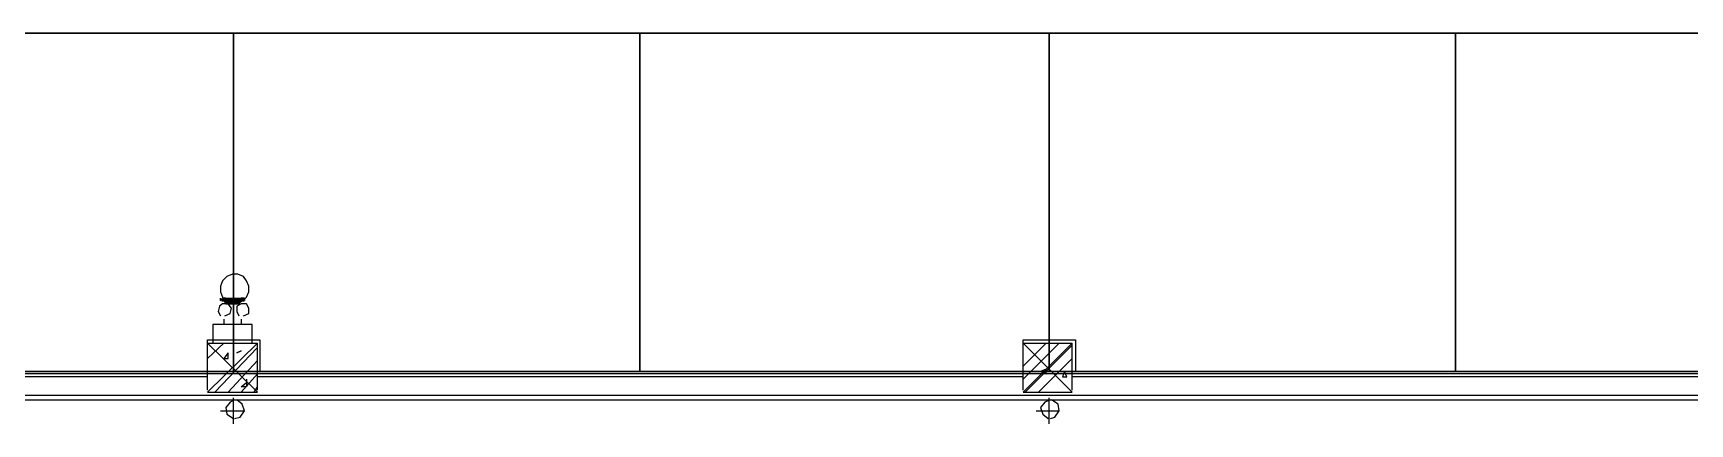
# Model space of a CAD drawing. Header units: millimetres. Extents: x 5 to 415, y 48 to 251.
# Drawn here: x 298.97 to 325.73, y 70.87 to 77.19 of the extents above; entities that cross this region are included whole.
import ezdxf

# ---------------------------------------------------------------- set-up
doc = ezdxf.new("R2010")
doc.units = ezdxf.units.MM
doc.layers.add('H', color=7, linetype='Continuous')
doc.layers.add('P', color=7, linetype='Continuous')

msp = doc.modelspace()

# ---------------------------------------------------------------- hatches: boundary and pattern name
at = {"layer": 'H', "linetype": 'Continuous'}
for points in [[(302.013, 72.849), (302.013, 72.902), (302.048, 72.902), (302.013, 72.849)], [(302.013, 72.849), (302.048, 72.902), (302.048, 72.849), (302.013, 72.849)], [(302.048, 72.849), (302.048, 72.902), (302.084, 72.902), (302.084, 72.813), (302.048, 72.849)], [(302.084, 72.813), (302.084, 72.902), (302.137, 72.902), (302.137, 72.813), (302.084, 72.813)], [(302.137, 72.813), (302.137, 72.902), (302.172, 72.902), (302.172, 72.813), (302.137, 72.813)], [(302.172, 72.813), (302.172, 72.902), (302.225, 72.902), (302.225, 72.813), (302.172, 72.813)], [(302.225, 72.813), (302.225, 72.902), (302.26, 72.902), (302.26, 72.813), (302.225, 72.813)], [(302.26, 72.813), (302.26, 72.902), (302.295, 72.902), (302.295, 72.813), (302.26, 72.813)], [(302.295, 72.813), (302.295, 72.902), (302.348, 72.902), (302.348, 72.849), (302.295, 72.813)], [(302.348, 72.849), (302.348, 72.902), (302.383, 72.902), (302.383, 72.849), (302.348, 72.849)]]:
    msp.add_hatch(color=256, dxfattribs=at).paths.add_polyline_path(points)

# ---------------------------------------------------------------- linework, layer by layer
at = {"layer": 'P'}
for points in [[(295.61, 77.188), (302.207, 77.188)], [(302.207, 77.188), (295.61, 77.188)], [(302.207, 77.188), (302.207, 71.72)], [(302.207, 71.72), (302.207, 77.188)], [(302.207, 71.72), (302.207, 77.188)], [(302.207, 77.188), (308.769, 77.188)], [(308.769, 77.188), (302.207, 77.188)], [(302.207, 77.188), (302.207, 71.72)], [(308.769, 77.188), (308.769, 71.72)], [(308.769, 71.72), (308.769, 77.188)], [(308.769, 71.72), (308.769, 77.188)], [(308.769, 77.188), (315.383, 77.188)], [(315.383, 77.188), (308.769, 77.188)], [(308.769, 77.188), (308.769, 71.72)], [(315.383, 77.188), (315.383, 71.72)], [(315.383, 71.72), (315.383, 77.188)], [(315.383, 71.72), (315.383, 77.188)], [(315.383, 77.188), (321.945, 77.188)], [(321.945, 77.188), (315.383, 77.188)], [(315.383, 77.188), (315.383, 71.72)], [(321.945, 77.188), (321.945, 71.72)], [(321.945, 71.72), (321.945, 77.188)], [(321.945, 71.72), (321.945, 77.188)], [(321.945, 77.188), (328.507, 77.188)], [(328.507, 77.188), (321.945, 77.188)], [(321.945, 77.188), (321.945, 71.72)], [(302.031, 73.184), (301.995, 73.096)], [(302.031, 73.184), (301.995, 73.096)], [(301.995, 73.096), (301.995, 73.007)], [(301.995, 73.096), (301.995, 73.007)], [(302.101, 73.254), (302.031, 73.184)], [(302.101, 73.254), (302.031, 73.184)], [(302.189, 73.29), (302.101, 73.254)], [(302.189, 73.29), (302.101, 73.254)], [(302.278, 73.29), (302.189, 73.29)], [(302.278, 73.29), (302.189, 73.29)], [(302.207, 73.29), (302.207, 72.813)], [(302.366, 73.254), (302.278, 73.29)], [(302.366, 73.254), (302.278, 73.29)], [(302.419, 73.184), (302.366, 73.254)], [(302.419, 73.184), (302.366, 73.254)], [(302.454, 73.096), (302.419, 73.184)], [(302.454, 73.096), (302.419, 73.184)], [(302.454, 73.007), (302.454, 73.096)], [(302.454, 73.007), (302.454, 73.096)], [(302.031, 72.813), (301.978, 72.778)], [(301.995, 73.007), (302.031, 72.919)], [(301.995, 73.007), (302.031, 72.919)], [(301.995, 72.866), (301.995, 72.902)], [(301.995, 72.902), (301.995, 72.866)], [(301.995, 72.866), (302.048, 72.902)], [(302.048, 72.902), (301.995, 72.866)], [(302.048, 72.902), (301.995, 72.866)], [(301.995, 72.866), (302.048, 72.902)], [(302.031, 72.919), (302.101, 72.866)], [(302.031, 72.919), (302.101, 72.866)], [(302.119, 72.813), (302.031, 72.813)], [(302.084, 72.902), (302.048, 72.866)], [(302.084, 72.902), (302.048, 72.902)], [(302.048, 72.902), (302.084, 72.902)], [(302.048, 72.866), (302.084, 72.813)], [(302.119, 72.902), (302.084, 72.813)], [(302.119, 72.902), (302.084, 72.813)], [(302.084, 72.813), (302.084, 72.902)], [(302.084, 72.902), (302.119, 72.902)], [(302.084, 72.813), (302.084, 72.902)], [(302.084, 72.813), (302.119, 72.813)], [(302.101, 72.866), (302.189, 72.831)], [(302.101, 72.866), (302.189, 72.831)], [(302.172, 72.902), (302.119, 72.813)], [(302.172, 72.902), (302.119, 72.813)], [(302.119, 72.813), (302.119, 72.902)], [(302.119, 72.902), (302.172, 72.902)], [(302.119, 72.813), (302.119, 72.902)], [(302.172, 72.743), (302.119, 72.813)], [(302.119, 72.813), (302.172, 72.813)], [(302.207, 72.902), (302.172, 72.813)], [(302.207, 72.902), (302.172, 72.813)], [(302.172, 72.813), (302.172, 72.902)], [(302.172, 72.902), (302.207, 72.902)], [(302.172, 72.813), (302.172, 72.902)], [(302.172, 72.813), (302.207, 72.813)], [(302.26, 72.902), (302.207, 72.813)], [(302.26, 72.902), (302.207, 72.813)], [(302.207, 72.813), (302.207, 72.902)], [(302.207, 72.902), (302.26, 72.902)], [(302.207, 72.813), (302.207, 72.902)], [(302.207, 72.813), (302.26, 72.813)], [(302.225, 72.813), (302.366, 72.866)], [(302.225, 72.813), (302.366, 72.866)], [(302.295, 72.902), (302.26, 72.813)], [(302.295, 72.902), (302.26, 72.813)], [(302.26, 72.813), (302.26, 72.902)], [(302.26, 72.902), (302.295, 72.902)], [(302.26, 72.813), (302.26, 72.902)], [(302.331, 72.813), (302.26, 72.778)], [(302.26, 72.813), (302.295, 72.813)], [(302.331, 72.902), (302.295, 72.813)], [(302.295, 72.813), (302.295, 72.902)], [(302.295, 72.902), (302.331, 72.902)], [(302.295, 72.813), (302.295, 72.902)], [(302.331, 72.866), (302.295, 72.813)], [(302.295, 72.813), (302.331, 72.866)], [(302.383, 72.902), (302.331, 72.902)], [(302.331, 72.902), (302.383, 72.902)], [(302.383, 72.866), (302.331, 72.866)], [(302.331, 72.866), (302.383, 72.866)], [(302.419, 72.813), (302.331, 72.813)], [(302.366, 72.866), (302.419, 72.919)], [(302.366, 72.866), (302.419, 72.919)], [(302.383, 72.902), (302.383, 72.902)], [(302.383, 72.902), (302.383, 72.902)], [(302.383, 72.902), (302.383, 72.866)], [(302.383, 72.866), (302.383, 72.902)], [(302.383, 72.866), (302.383, 72.902)], [(302.383, 72.902), (302.383, 72.866)], [(302.419, 72.919), (302.454, 73.007)], [(302.419, 72.919), (302.454, 73.007)], [(302.454, 72.743), (302.419, 72.813)], [(301.978, 72.778), (301.96, 72.69)], [(301.96, 72.69), (301.995, 72.619)], [(302.048, 72.566), (302.048, 72.478)], [(302.066, 72.619), (302.154, 72.655)], [(302.154, 72.655), (302.172, 72.743)], [(302.26, 72.778), (302.26, 72.69)], [(302.26, 72.69), (302.295, 72.619)], [(302.331, 72.566), (302.331, 72.478)], [(302.366, 72.619), (302.454, 72.655)], [(302.454, 72.655), (302.454, 72.743)], [(302.507, 72.478), (301.872, 72.478)], [(301.872, 72.478), (301.872, 72.178)], [(302.507, 72.178), (302.507, 72.478)], [(301.784, 71.72), (301.784, 72.231)], [(301.784, 72.231), (302.63, 72.231)], [(301.784, 71.931), (302.048, 72.178)], [(301.784, 72.178), (302.595, 72.178)], [(301.784, 71.42), (301.784, 72.178)], [(302.595, 72.178), (301.784, 71.385)], [(301.784, 72.178), (302.595, 71.385)], [(301.872, 72.178), (302.507, 72.178)], [(301.907, 71.385), (302.595, 72.108)], [(302.119, 72.02), (302.048, 71.931)], [(302.119, 71.931), (302.119, 72.02)], [(302.331, 72.055), (302.26, 72.02)], [(302.26, 72.02), (302.331, 72.055)], [(302.595, 71.42), (302.595, 72.178)], [(302.63, 72.231), (302.63, 71.72)], [(314.96, 71.72), (314.96, 72.231)], [(314.96, 72.231), (315.807, 72.231)], [(314.96, 71.808), (315.33, 72.178)], [(314.96, 71.596), (315.542, 72.178)], [(314.96, 72.178), (315.754, 72.178)], [(314.96, 71.42), (314.96, 72.178)], [(315.754, 72.178), (314.96, 71.385)], [(314.96, 72.178), (315.754, 71.385)], [(314.995, 71.385), (315.754, 72.143)], [(315.754, 71.42), (315.754, 72.178)], [(315.807, 72.231), (315.807, 71.72)], [(301.784, 71.72), (289.419, 71.72)], [(302.207, 71.72), (295.61, 71.72)], [(295.61, 71.72), (302.207, 71.72)], [(302.048, 71.931), (302.119, 71.931)], [(302.119, 71.385), (302.595, 71.896)], [(308.769, 71.72), (302.207, 71.72)], [(302.207, 71.72), (308.769, 71.72)], [(314.96, 71.72), (302.595, 71.72)], [(315.383, 71.72), (308.769, 71.72)], [(308.769, 71.72), (315.383, 71.72)], [(315.207, 71.385), (315.754, 71.931)], [(315.33, 71.755), (315.242, 71.72)], [(315.242, 71.72), (315.33, 71.684)], [(315.33, 71.684), (315.33, 71.755)], [(321.945, 71.72), (315.383, 71.72)], [(315.383, 71.72), (321.945, 71.72)], [(315.63, 71.72), (315.595, 71.632)], [(315.666, 71.632), (315.63, 71.72)], [(328.119, 71.72), (315.754, 71.72)], [(328.507, 71.72), (321.945, 71.72)], [(321.945, 71.72), (328.507, 71.72)], [(393.982, 71.684), (38.858, 71.684)], [(301.784, 71.632), (289.419, 71.632)], [(302.331, 71.385), (302.595, 71.684)], [(302.331, 71.473), (302.419, 71.543)], [(302.419, 71.473), (302.331, 71.473)], [(302.419, 71.596), (302.419, 71.473)], [(302.542, 71.385), (302.595, 71.473)], [(314.96, 71.632), (302.595, 71.632)], [(315.595, 71.632), (315.666, 71.632)], [(328.119, 71.632), (315.754, 71.632)], [(328.93, 71.332), (281.799, 71.332)], [(281.799, 71.261), (328.93, 71.261)], [(301.784, 71.385), (302.595, 71.385)], [(302.154, 71.226), (302.084, 71.138)], [(302.225, 71.261), (302.154, 71.226)], [(302.207, 70.873), (302.207, 71.296)], [(302.348, 71.191), (302.26, 71.261)], [(302.383, 71.085), (302.348, 71.191)], [(314.96, 71.385), (315.754, 71.385)], [(315.313, 71.226), (315.242, 71.138)], [(315.401, 71.261), (315.313, 71.226)], [(315.383, 70.873), (315.383, 71.296)], [(315.524, 71.191), (315.419, 71.261)], [(315.542, 71.085), (315.524, 71.191)], [(301.995, 71.085), (302.383, 71.085)], [(302.084, 71.138), (302.101, 71.032)], [(302.101, 71.032), (302.207, 70.961)], [(302.225, 70.961), (302.313, 70.979)], [(302.313, 70.979), (302.383, 71.085)], [(315.172, 71.085), (315.542, 71.085)], [(315.242, 71.138), (315.278, 71.032)], [(315.278, 71.032), (315.366, 70.961)], [(315.401, 70.961), (315.472, 70.979)], [(315.472, 70.979), (315.542, 71.085)]]:
    msp.add_lwpolyline(points, dxfattribs=at)

doc.saveas('drawing.dxf')
